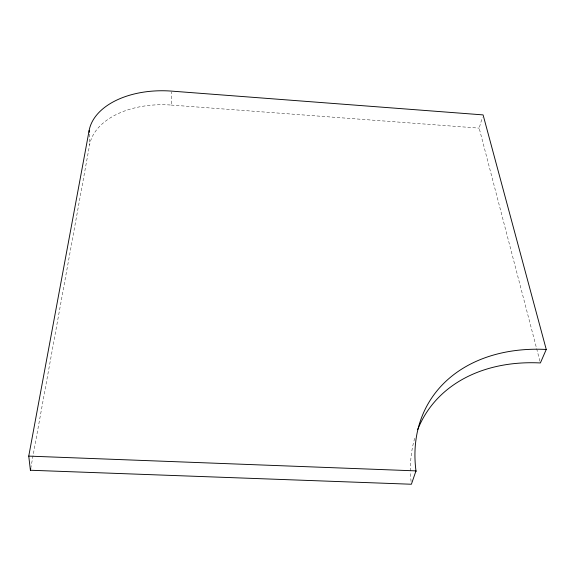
<?xml version="1.0" encoding="UTF-8"?>
<svg xmlns="http://www.w3.org/2000/svg" width="575" height="575" viewBox="0 0 575 575"><rect width="100%" height="100%" fill="white"/><g stroke="black" fill="none" stroke-linecap="round" stroke-linejoin="round"><path stroke-width="0.43" stroke-dasharray="2.88 2.16" d="M30.727 468.481L89.607 144.85A77.057 47.955 3.1 0 1 171.228 105.06L171.695 91.993M539.925 361.222L479.169 128.132L482.36 117.379M171.228 105.06L479.169 128.132M89.247 134.119L89.607 144.85M411.089 481.57A176.41 130.281 31.9 0 1 410.457 471.859M410.442 470.99A176.41 130.281 31.9 0 1 415.33 436.245"/><path stroke-width="0.86" d="M30.403 470.249L28.75 456.104L89.132 130.539A78.006 47.783 3.3 0 1 171.724 91.123L483.093 114.899L546.25 349.463A179.22 130.856 31.2 0 0 415.984 470.882L411.398 484.243L30.403 470.249L30.727 468.481M546.25 349.463L540.378 362.954A176.41 130.281 31.9 0 0 417.673 429.669M28.75 456.104L415.984 470.882L416.063 471.464M89.132 130.539L89.19 132.329"/></g></svg>
